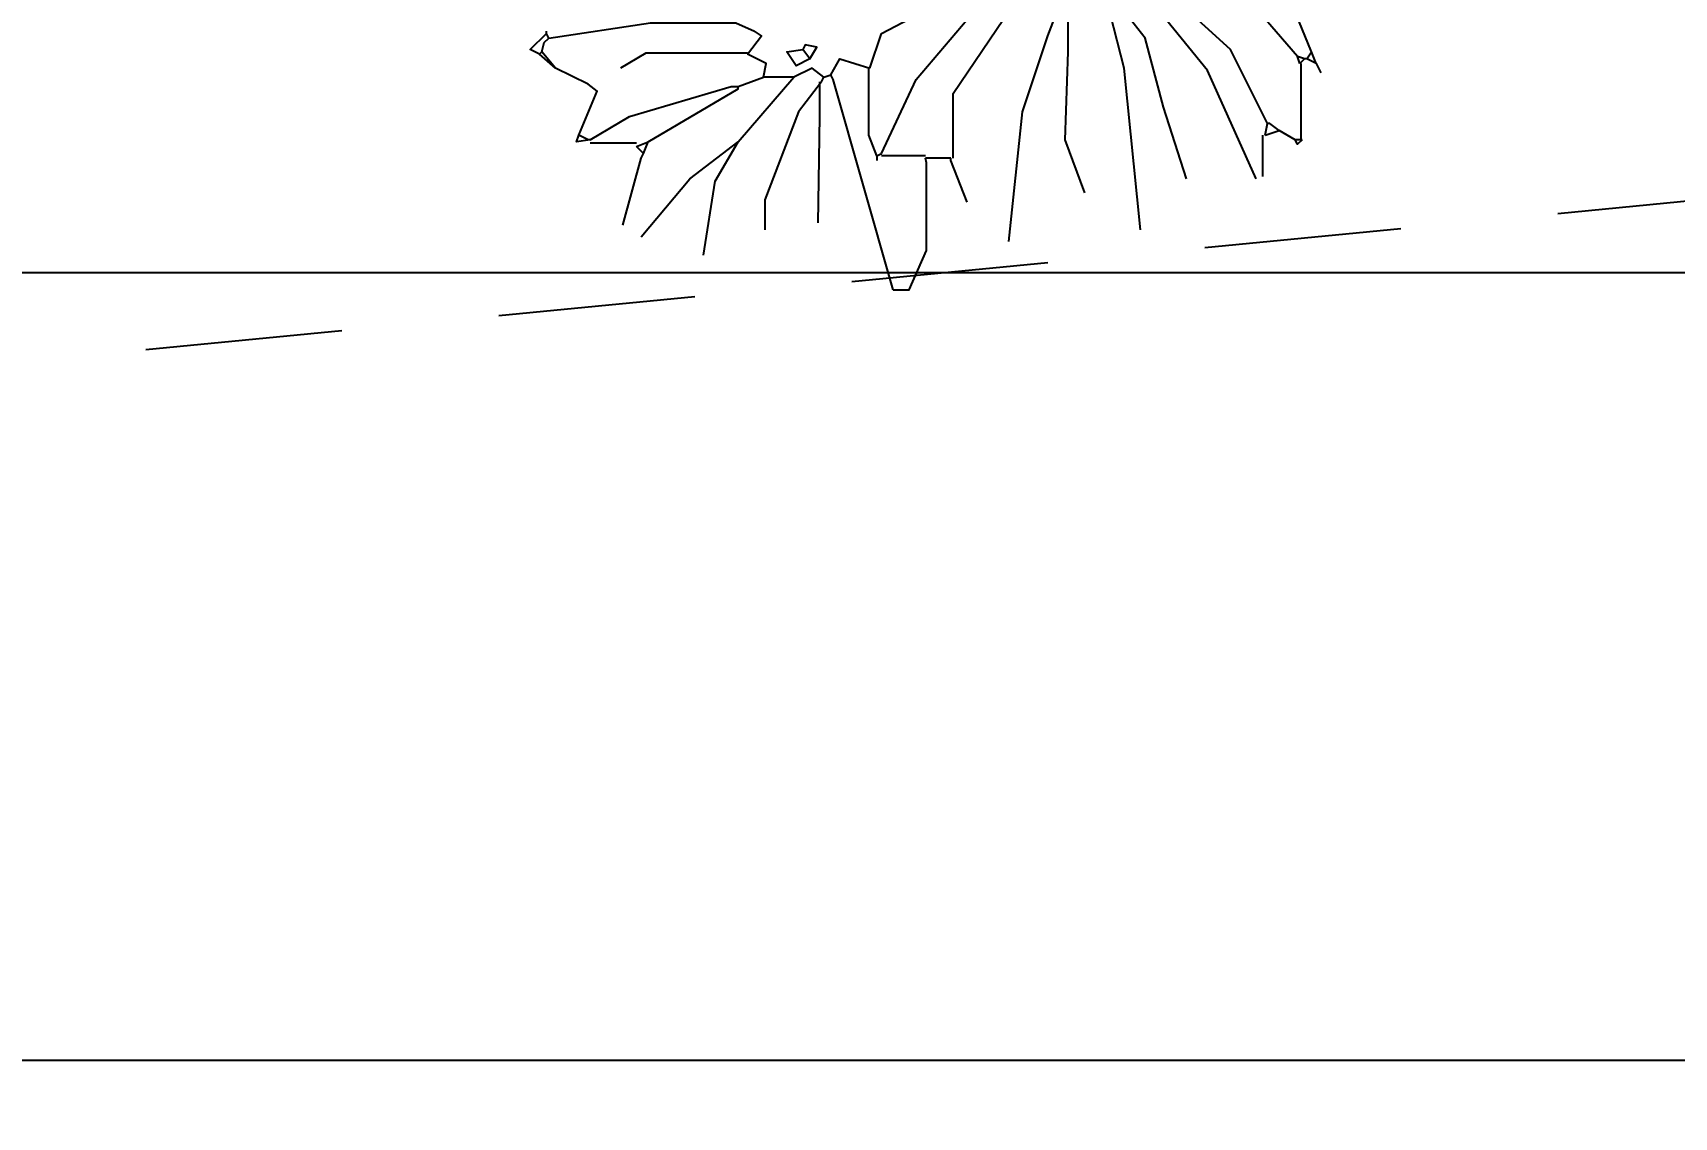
# Model space of a CAD drawing. Header units: millimetres. Extents: x 1217 to 2428, y 234 to 644.
# Drawn here: x 2116.306 to 2117.347, y 376.135 to 376.823 of the extents above; entities that cross this region are included whole.
import ezdxf

# ---------------------------------------------------------------- set-up
doc = ezdxf.new("R2010")
doc.units = ezdxf.units.MM
doc.linetypes.add('HIDDEN2', pattern=[0.1875, 0.125, -0.0625])
doc.layers.get('0').update_dxf_attribs({"lineweight": 5})
for name, color, linetype in [('0.1', 251, 'Continuous'), ('cortes', 30, 'Continuous'), ('MURO', 5, 'Continuous')]:
    doc.layers.add(name, color=color, linetype=linetype)
doc.styles.add('INTERARQ', font='arial.ttf')
doc.dimstyles.new('ESCALA_1-50', dxfattribs={"dimtxt": 0.15, "dimasz": 0.06, "dimexe": 0.18, "dimexo": 0.0625, "dimgap": 0, "dimtad": 0, "dimtih": 1, "dimtoh": 1, "dimzin": 0, "dimdsep": 46, "dimtxsty": 'INTERARQ', "dimblk": 'DIMTICK', "dimcen": 0, "dimse1": 1, "dimse2": 1, "dimclrd": 256, "dimclre": 1, "dimclrt": 2, "dimadec": 0, "dimazin": 0, "dimtfac": 4.5, "dimtofl": 0, "dimtmove": 2, "dimatfit": 3, "dimldrblk": 'DIMTICK', "dimfxl": 1, "dimtolj": 1, "dimtzin": 0, "dimarcsym": 0})

# ---------------------------------------------------------------- blocks, each defined once
blk = doc.blocks.new('DIMTICK')
at = {"color": 1}
for p, q in [((0, 1), (0, -1)), ((-1, 0), (1, 0))]:
    blk.add_line(p, q, dxfattribs=at)
at = {"color": 3, "const_width": 0.141}
blk.add_lwpolyline([(0.707, 0.707), (-0.707, -0.707)], dxfattribs=at)
blk = doc.blocks.new('*D1635')
at = {"layer": '0.1', "lineweight": -2, "ltscale": 3, "transparency": 16777216}
for p, q in [((2113.6716, 374.447), (2129.2484, 374.447)), ((2145.3316, 374.447), (2129.7548, 374.447))]:
    blk.add_line(p, q, dxfattribs=at)
at = {"layer": 'Defpoints', "color": 0, "ltscale": 3, "transparency": 16777216}
for p in [(2145.3916, 377.6495, 0), (2113.6116, 376.671, 0), (2145.3916, 374.447)]:
    blk.add_point(p, dxfattribs=at)
at = {"layer": '0.1', "lineweight": -2, "ltscale": 3, "transparency": 16777216, "xscale": 0.06, "yscale": 0.06, "zscale": 0.06, "rotation": 180}
blk.add_blockref('DIMTICK', (2113.6116, 374.447), dxfattribs=at)
at = {"layer": '0.1', "lineweight": -2, "ltscale": 3, "transparency": 16777216, "xscale": 0.06, "yscale": 0.06, "zscale": 0.06}
blk.add_blockref('DIMTICK', (2145.3916, 374.447), dxfattribs=at)
at = {"layer": '0.1', "color": 2, "ltscale": 3, "transparency": 16777216, "insert": (2129.5016, 374.447), "char_height": 0.15, "attachment_point": 5, "style": 'INTERARQ'}
blk.add_mtext('\\A1;31.78', dxfattribs=at)

msp = doc.modelspace()

# ---------------------------------------------------------------- linework, layer by layer
at = {"layer": '0.1', "linetype": 'HIDDEN2', "elevation": 0}
msp.add_lwpolyline([(2114.80954, 376.47099), (2124.14918, 377.37099)], dxfattribs=at)
at = {"layer": '0.1', "color": 3, "linetype": 'Continuous', "elevation": 0}
for points in [[(2117.10811, 376.80799), (2117.07145, 376.85053), (2117.02745, 376.87253)], [(2117.11692, 376.81093), (2117.10079, 376.85053), (2117.08173, 376.87399)], [(2116.84411, 376.82266), (2116.9277, 376.86666), (2116.92919, 376.86666)], [(2116.84411, 376.74639), (2116.8661, 376.79333), (2116.89837, 376.83146), (2116.93505, 376.85639)], [(2116.88958, 376.74346), (2116.88958, 376.78452), (2116.92626, 376.83879), (2116.94239, 376.84759)], [(2117.08905, 376.76546), (2117.06559, 376.81239), (2117.03331, 376.84173), (2117.02013, 376.84906)], [(2116.92477, 376.69066), (2116.93358, 376.77279), (2116.94971, 376.82119), (2116.95704, 376.84026)], [(2117.0377, 376.73026), (2117.02305, 376.77573), (2117.01132, 376.81972), (2116.99518, 376.84026)], [(2117.08173, 376.73026), (2117.05091, 376.79919), (2117.01278, 376.84613)], [(2116.63292, 376.81972), (2116.69745, 376.82926), (2116.75173, 376.82926), (2116.76345, 376.82413)], [(2116.97317, 376.72146), (2116.96071, 376.75519), (2116.96255, 376.81093), (2116.96255, 376.83586)], [(2117.00837, 376.69799), (2116.99811, 376.80066), (2116.9893, 376.83439)], [(2116.62704, 376.80946), (2116.62118, 376.81239), (2116.63145, 376.82266)], [(2116.62852, 376.81093), (2116.62997, 376.81679), (2116.63292, 376.81972)], [(2116.63145, 376.82266), (2116.63145, 376.82413)], [(2116.63292, 376.81972), (2116.63145, 376.82266)], [(2116.75905, 376.80946), (2116.76786, 376.82119), (2116.76345, 376.82413)], [(2116.83677, 376.80066), (2116.84411, 376.82266)], [(2116.62704, 376.80946), (2116.62852, 376.81093)], [(2116.63731, 376.80066), (2116.62704, 376.80946)], [(2116.63731, 376.80066), (2116.62852, 376.81093)], [(2116.75905, 376.81019), (2116.6945, 376.81019), (2116.67837, 376.80066)], [(2116.7693, 376.79479), (2116.77079, 376.80359), (2116.75905, 376.80946)], [(2116.79864, 376.80653), (2116.78985, 376.80213), (2116.78399, 376.81093), (2116.79425, 376.81239)], [(2116.79864, 376.80653), (2116.80305, 376.81386), (2116.79571, 376.81532), (2116.79425, 376.81239)], [(2116.79864, 376.80653), (2116.79425, 376.81239)], [(2116.81184, 376.79626), (2116.8177, 376.80653), (2116.83677, 376.80066)], [(2117.11251, 376.80653), (2117.10811, 376.80799)], [(2117.10958, 376.80359), (2117.10811, 376.80799)], [(2117.10958, 376.80359), (2117.11251, 376.80653)], [(2117.11399, 376.80653), (2117.11251, 376.80653)], [(2117.11399, 376.80653), (2117.11692, 376.81093)], [(2117.11985, 376.80359), (2117.11399, 376.80653)], [(2117.11985, 376.80359), (2117.11692, 376.81093)], [(2116.65198, 376.75813), (2116.66372, 376.78599), (2116.65786, 376.79039), (2116.63731, 376.80066)], [(2116.75317, 376.75373), (2116.78837, 376.79479)], [(2116.75317, 376.78893), (2116.7693, 376.79479)], [(2116.78837, 376.79479), (2116.7693, 376.79479)], [(2116.80745, 376.79479), (2116.80013, 376.80066), (2116.78837, 376.79479)], [(2116.80598, 376.79186), (2116.80745, 376.79479)], [(2116.80745, 376.79479), (2116.81184, 376.79626)], [(2116.85145, 376.65986), (2116.81331, 376.79333), (2116.81184, 376.79626)], [(2116.84118, 376.74492), (2116.83604, 376.75813), (2116.83604, 376.80066)], [(2117.11032, 376.75519), (2117.11032, 376.80359)], [(2117.11985, 376.80359), (2117.12278, 376.79773)], [(2116.65931, 376.75519), (2116.68425, 376.76986), (2116.74878, 376.78893), (2116.75317, 376.78893)], [(2116.69598, 376.75373), (2116.75317, 376.78746), (2116.75317, 376.78893)], [(2116.80598, 376.79186), (2116.79132, 376.77279), (2116.77005, 376.71706), (2116.77005, 376.69799)], [(2116.80378, 376.70239), (2116.80489, 376.76986), (2116.80489, 376.79186)], [(2117.08759, 376.75813), (2117.08905, 376.76546)], [(2117.09638, 376.76106), (2117.09052, 376.76546), (2117.08905, 376.76546)], [(2116.65931, 376.75519), (2116.65052, 376.75373), (2116.65198, 376.75813)], [(2116.65786, 376.75519), (2116.65198, 376.75813)], [(2116.65931, 376.75519), (2116.65786, 376.75519)], [(2116.68864, 376.75079), (2116.69598, 376.75373)], [(2116.69157, 376.69359), (2116.72239, 376.73026), (2116.75317, 376.75373)], [(2116.69305, 376.74639), (2116.69598, 376.75373)], [(2116.73118, 376.68186), (2116.73852, 376.72879), (2116.75317, 376.75373)], [(2117.0861, 376.73173), (2117.0861, 376.75813)], [(2117.08759, 376.75813), (2117.09638, 376.76106)], [(2117.10665, 376.75519), (2117.09638, 376.76106)], [(2117.11104, 376.75519), (2117.10811, 376.75226), (2117.10665, 376.75519)], [(2117.11104, 376.75519), (2117.10665, 376.75519)], [(2116.68864, 376.75299), (2116.65931, 376.75299)], [(2116.67985, 376.70093), (2116.69157, 376.74346), (2116.69305, 376.74639)], [(2116.69305, 376.74639), (2116.68864, 376.75079)], [(2116.84118, 376.74492), (2116.84411, 376.74639)], [(2116.84118, 376.74492), (2116.84118, 376.74199)], [(2116.87198, 376.74492), (2116.84411, 376.74492)], [(2116.85145, 376.65986), (2116.86173, 376.65986), (2116.8727, 376.68479), (2116.8727, 376.74053), (2116.87198, 376.74346)], [(2116.88811, 376.74346), (2116.87198, 376.74346)], [(2116.89837, 376.71559), (2116.88811, 376.74199), (2116.88811, 376.74346)]]:
    msp.add_lwpolyline(points, dxfattribs=at)
at = {"layer": 'cortes', "ltscale": 3, "elevation": 0}
msp.add_lwpolyline([(2112.72813, 376.17099), (2145.1916, 376.17099)], dxfattribs=at)
at = {"layer": 'MURO', "ltscale": 3, "elevation": 0}
msp.add_lwpolyline([(2114.80954, 376.67099), (2124.14918, 376.67099)], dxfattribs=at)

# ---------------------------------------------------------------- dimensions: what is measured, and where the dimension line sits
at = {"layer": '0.1', "ltscale": 3}
dim = msp.add_linear_dim(base=(2145.3916, 374.44702), p1=(2113.61159, 376.67099, 0), p2=(2145.3916, 377.64948, 0), dimstyle='ESCALA_1-50', dxfattribs=at)
dim.commit()
dim.dimension.update_dxf_attribs({"geometry": '*D1635', "text_midpoint": (2129.5016, 374.44702)})

doc.saveas('drawing.dxf')
